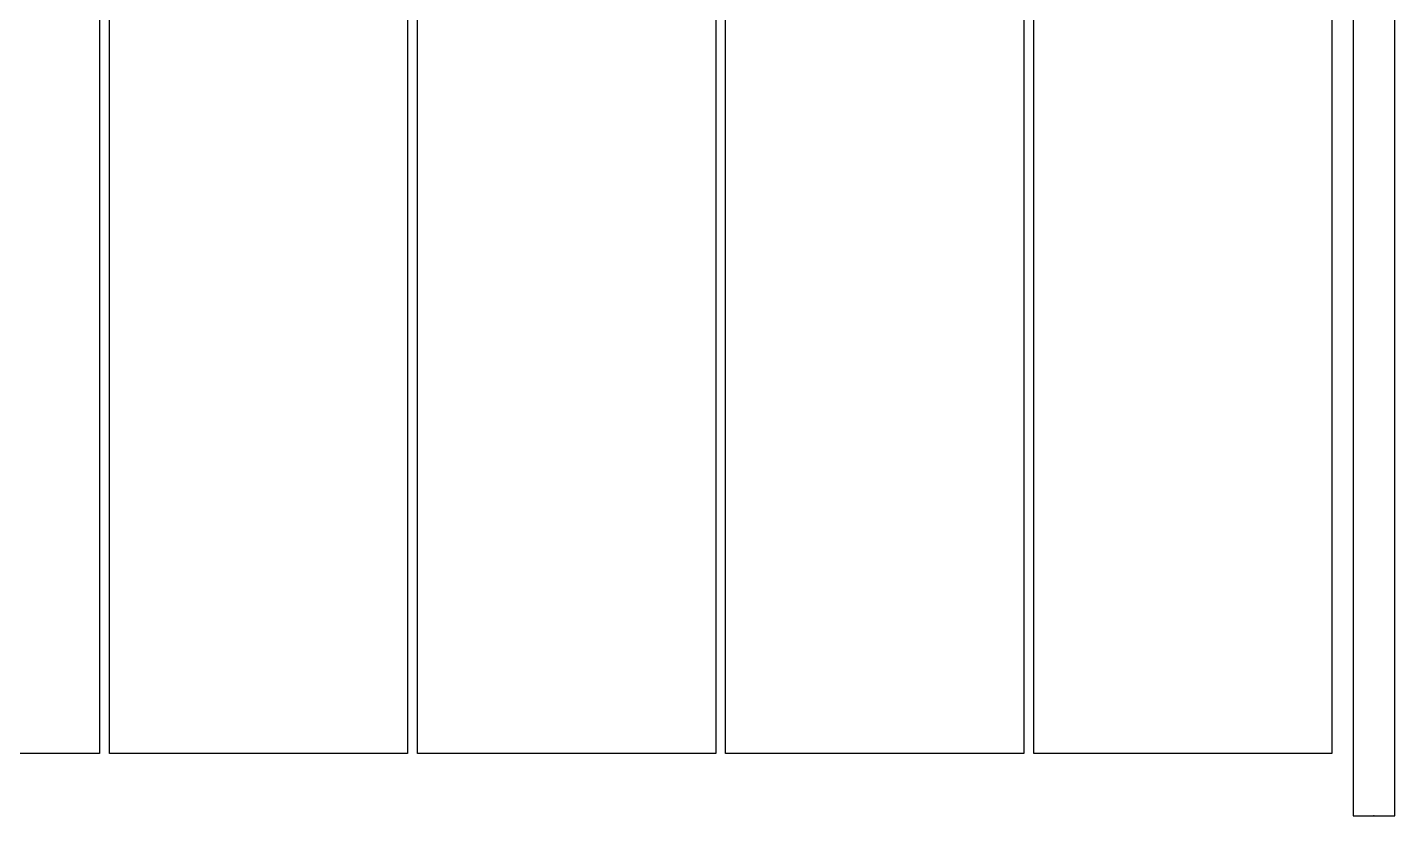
# Model space of a CAD drawing. Header units: millimetres. Extents: x -962357 to -591296, y -223672 to 59420.
# Drawn here: x -741430 to -739779, y -174294 to -173342 of the extents above; entities that cross this region are included whole.
import ezdxf

# ---------------------------------------------------------------- set-up
doc = ezdxf.new("R2010")
doc.units = ezdxf.units.MM
for name, color, linetype in [('000 - WIPEOUT', 250, 'Continuous'), ('A04_TUBE SERIES', 2, 'Continuous'), ('A11_ALU.SOLID SHEET', 2, 'Continuous')]:
    doc.layers.add(name, color=color, linetype=linetype)

# ---------------------------------------------------------------- blocks, each defined once
blk = doc.blocks.new('*U4830')
blk.add_attdef('EXTR.OVL-LENGTH_', (-25, -59.1), '', height=5)
blk.add_wipeout([(-25, 0), (25, 0), (25, 1900), (-25, 1900)]).dxf.layer = '000 - WIPEOUT'
blk.add_point((0, 0))
at = {"layer": 'A04_TUBE SERIES', "color": 0}
blk.add_lwpolyline([(-25, 0), (25, 0), (25, 1900), (-25, 1900)], close=True, dxfattribs=at)
blk = doc.blocks.new('*U4729')
at = {"color": 6}
blk.add_point((-37.5, 0), dxfattribs=at)
at = {"color": 3}
for points in [[(-875, 924), (875, 924), (875, 564), (-875, 564)], [(-875, 552), (875, 552), (875, 192), (-875, 192)], [(-875, -192), (875, -192), (875, -552), (-875, -552)], [(-875, -564), (875, -564), (875, -924), (-875, -924)]]:
    blk.add_wipeout(points, dxfattribs=at).dxf.layer = '000 - WIPEOUT'
at = {"layer": 'A11_ALU.SOLID SHEET', "color": 0, "linetype": 'ByBlock'}
for points in [[(875, 564), (-875, 564), (-875, 924), (875, 924)], [(875, 192), (-875, 192), (-875, 552), (875, 552)], [(875, -552), (-875, -552), (-875, -192), (875, -192)], [(875, -924), (-875, -924), (-875, -564), (875, -564)]]:
    blk.add_lwpolyline(points, close=True, dxfattribs=at)
at = {"color": 3}
blk.add_wipeout([(-875, 180), (875, 180), (875, -180), (-875, -180)], dxfattribs=at).dxf.layer = '000 - WIPEOUT'
at = {"layer": 'A11_ALU.SOLID SHEET', "color": 0, "linetype": 'ByBlock'}
blk.add_lwpolyline([(875, -180), (-875, -180), (-875, 180), (875, 180)], close=True, dxfattribs=at)
blk = doc.blocks.new('*U4836')
at = {"layer": 'A04_TUBE SERIES', "color": 0, "linetype": 'ByBlock'}
blk.add_blockref('*U4830', (4424, 300), dxfattribs=at)
at = {"layer": 'A11_ALU.SOLID SHEET', "color": 0, "linetype": 'ByBlock', "rotation": 90}
blk.add_blockref('*U4729', (3449.25, 1250), dxfattribs=at)
blk = doc.blocks.new('*U4956')
at = {"layer": 'A11_ALU.SOLID SHEET'}
blk.add_blockref('*U4836', (451.8, 1180.5), dxfattribs=at)
blk = doc.blocks.new('*U471')
blk.add_attdef('EXTR.OVL-LENGTH_', (-25, -59.1), '', height=5)
blk.add_wipeout([(-25, 0), (25, 0), (25, 1900), (-25, 1900)]).dxf.layer = '000 - WIPEOUT'
blk.add_point((0, 0))
at = {"layer": 'A04_TUBE SERIES', "color": 0}
blk.add_lwpolyline([(-25, 0), (25, 0), (25, 1900), (-25, 1900)], close=True, dxfattribs=at)
blk = doc.blocks.new('*U674')
at = {"color": 6}
blk.add_point((-37.5, 0), dxfattribs=at)
at = {"color": 3}
for points in [[(-875, 924), (875, 924), (875, 564), (-875, 564)], [(-875, 552), (875, 552), (875, 192), (-875, 192)], [(-875, -192), (875, -192), (875, -552), (-875, -552)], [(-875, -564), (875, -564), (875, -924), (-875, -924)]]:
    blk.add_wipeout(points, dxfattribs=at).dxf.layer = '000 - WIPEOUT'
at = {"layer": 'A11_ALU.SOLID SHEET', "color": 0, "linetype": 'ByBlock'}
for points in [[(875, 564), (-875, 564), (-875, 924), (875, 924)], [(875, 192), (-875, 192), (-875, 552), (875, 552)], [(875, -552), (-875, -552), (-875, -192), (875, -192)], [(875, -924), (-875, -924), (-875, -564), (875, -564)]]:
    blk.add_lwpolyline(points, close=True, dxfattribs=at)
at = {"color": 3}
blk.add_wipeout([(-875, 180), (875, 180), (875, -180), (-875, -180)], dxfattribs=at).dxf.layer = '000 - WIPEOUT'
at = {"layer": 'A11_ALU.SOLID SHEET', "color": 0, "linetype": 'ByBlock'}
blk.add_lwpolyline([(875, -180), (-875, -180), (-875, 180), (875, 180)], close=True, dxfattribs=at)
blk = doc.blocks.new('*U692')
at = {"layer": 'A04_TUBE SERIES', "color": 0, "linetype": 'ByBlock'}
blk.add_blockref('*U471', (4424, 300), dxfattribs=at)
at = {"layer": 'A11_ALU.SOLID SHEET', "color": 0, "linetype": 'ByBlock', "rotation": 90}
blk.add_blockref('*U674', (3449.25, 1250), dxfattribs=at)

msp = doc.modelspace()

# ---------------------------------------------------------------- block references
msp.add_blockref('*U4956', (-744680, -175774.4))

# ---------------------------------------------------------------- next in the draw order: block references
at = {"layer": 'A11_ALU.SOLID SHEET'}
msp.add_blockref('*U692', (-744228.2, -174593.9), dxfattribs=at)

doc.saveas('drawing.dxf')
